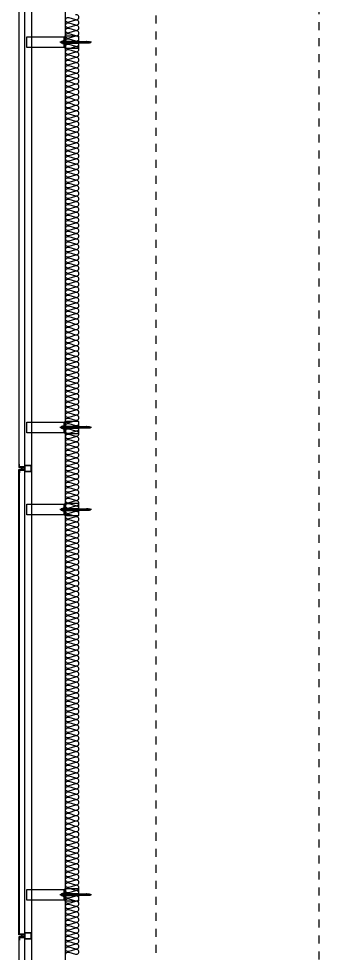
# Model space of a CAD drawing. Header units: millimetres. Extents: x -1320 to 172218, y -4077 to 50350.
# Drawn here: x 118350 to 120600, y 25119 to 32119 of the extents above; entities that cross this region are included whole.
import ezdxf

# ---------------------------------------------------------------- set-up
doc = ezdxf.new("R2010")
doc.units = ezdxf.units.MM
doc.header["$LTSCALE"] = 60
doc.linetypes.add('HIDDEN', pattern=[2, 1, -1])
for name, color, linetype in [('A-CORE-ELEV', 5, 'Continuous'), ('A-ETC-8', 8, 'Continuous'), ('A-FIN', 6, 'Continuous'), ('INSUL', 8, 'Continuous'), ('ISL', 251, 'Continuous')]:
    doc.layers.add(name, color=color, linetype=linetype)

# ---------------------------------------------------------------- blocks, each defined once
blk = doc.blocks.new('A$C632c858f')
at = {"layer": 'A-ETC-8'}
blk.add_arc((-2.8, 0), 24, 341.82483, 18.17517, dxfattribs=at)
blk.add_ellipse((34, 0), major_axis=(7.59, 0), ratio=0.987937, dxfattribs=at)
blk = doc.blocks.new('A$Cae507117')
at = {"layer": 'A-ETC-8'}
for points in [[(-50, 0), (-50, -50), (0, -50), (0, 0)], [(-46.8, -3.2), (-46.8, -46.8), (-3.2, -46.8), (-3.2, -3.2)]]:
    blk.add_lwpolyline(points, close=True, dxfattribs=at)
blk = doc.blocks.new('너트 M12')
for p, q in [((-9, 0), (9, 0)), ((-9.5, -9), (-9.5, -0.5)), ((9, -9.5), (-9, -9.5)), ((0, -8.3), (0, -1.2)), ((9.5, -0.5), (9.5, -9))]:
    blk.add_line(p, q)
for centre, start, end in [((-9, -0.5), 90, 180), ((-9, -9), 180, 270), ((9, -0.5), 0, 90), ((9, -9), 270, 0)]:
    blk.add_arc(centre, 0.5, start, end)
at = {"extrusion": (0, 0, -1)}
for centre, major_axis, ratio, start_param, end_param in [((-4.8, -0.9), (-4.75, 0.31), 0.185359, -0.024388, 3.141593), ((4.8, -0.9), (4.75, 0.31), 0.185108, 3.141593, 6.30754), ((-4.8, -8.6), (4.75, 0.31), 0.187111, 0, 3.166211), ((4.8, -8.6), (-4.75, 0.31), 0.185991, 3.117121, 6.283185)]:
    blk.add_ellipse(centre, major_axis=major_axis, ratio=ratio, start_param=start_param, end_param=end_param, dxfattribs=at)
blk = doc.blocks.new('A$C5ebcaad0')
at = {"layer": 'A-ETC-8'}
for p, q in [((-449, -225), (-214, -225)), ((-439, -220.5), (-439, -229.5)), ((-437, -219), (-437.5, -219)), ((-437.5, -231), (-437, -231)), ((-426, -220.5), (-437, -219)), ((-437, -231), (-426, -229.5)), ((-431.6, -219.7), (-431.6, -221.5)), ((-431.6, -228.5), (-431.6, -230.2)), ((-431.1, -222.3), (-429.3, -223.5)), ((-431.1, -227.7), (-429.3, -226.5)), ((-415.6, -218.7), (-430.6, -218.7)), ((-430.6, -231.2), (-415.6, -231.2)), ((-421.1, -224), (-427.7, -224)), ((-421.1, -226), (-427.7, -226)), ((-426, -220.5), (-412, -220.5)), ((-426, -229.5), (-412, -229.5)), ((-420.6, -223.5), (-420.6, -223)), ((-420.6, -227), (-420.6, -226.5)), ((-416.6, -227), (-416.6, -223)), ((-415.6, -218.7), (-412.6, -218.7)), ((-415.6, -231.2), (-412.6, -231.2)), ((-412.6, -218.7), (-412.6, -231.2)), ((-412, -231), (-412, -219)), ((-409, -219), (-412, -219)), ((-412, -231), (-409, -231)), ((-409, -231), (-409, -219)), ((-355, -219), (-409, -219)), ((-409, -231), (-355, -231)), ((-355, -219), (-245.5, -219)), ((-245.5, -231), (-355, -231)), ((-234.2, -229.5), (-224, -229.5)), ((-234, -219), (-225.5, -219)), ((-234, -220.5), (-224, -220.5)), ((-234, -231), (-225.5, -231)), ((-225.5, -231), (-225.5, -219)), ((-224, -220.5), (-225.5, -219)), ((-224, -229.5), (-225.5, -231)), ((-224, -229.5), (-224, -220.5))]:
    blk.add_line(p, q, dxfattribs=at)
for points in [[(-255, -180.5), (-255, -269.5), (-355, -269.5), (-355, -180.5)], [(33.5, -185), (-251.5, -185), (-251.5, -265), (33.5, -265)], [(-251.5, -265), (-245.5, -265), (-245.5, -185), (-251.5, -185)], [(-245.5, -210), (-245.5, -240), (-243.5, -240), (-243.5, -210)]]:
    blk.add_lwpolyline(points, close=True, dxfattribs=at)
blk.add_lwpolyline([(-251.5, -177.5), (-251.5, -272.5, -0.414214), (-252.5, -273.5), (-255, -273.5), (-255, -176.5), (-252.5, -176.5, -0.414214)], format="xyb", close=True, dxfattribs=at)
for centre, radius, start, end in [((-437.5, -220.5), 1.5, 90, 180), ((-437.5, -229.5), 1.5, 180, 270), ((-430.6, -219.7), 1, 90, 180), ((-430.6, -221.5), 1, 180, 236.30993), ((-430.6, -228.5), 1, 123.69007, 180), ((-430.6, -230.2), 1, 180, 270), ((-427.7, -221), 3, 236.30993, 270), ((-427.7, -229), 3, 90, 123.69007), ((-421.1, -223.5), 0.5, 270, 0), ((-421.1, -226.5), 0.5, 0, 90), ((-418.6, -223), 2, 90, 180), ((-418.6, -227), 2, 180, 270), ((-418.6, -223), 2, 0, 90), ((-418.6, -227), 2, 270, 0)]:
    blk.add_arc(centre, radius, start, end, dxfattribs=at)
at = {"layer": 'A-ETC-8', "xscale": -1, "rotation": 90}
blk.add_blockref('너트 M12', (-243.5, -225), dxfattribs=at)

msp = doc.modelspace()

# ---------------------------------------------------------------- linework, layer by layer
at = {"layer": 'A-CORE-ELEV', "color": 4, "linetype": 'HIDDEN'}
for p, q in [((119379.2, 13602.7, 0), (119379.2, 44583.7)), ((120599.8, 17392.4, 0), (120599.8, 43914.6, 0))]:
    msp.add_line(p, q, dxfattribs=at)
at = {"layer": 'A-ETC-8'}
for p, q in [((118395, 680), (118395, 47070, 0)), ((118445, 47070, 0), (118445, 680))]:
    msp.add_line(p, q, dxfattribs=at)
at = {"layer": 'A-ETC-8', "elevation": 0}
for points in [[(118358, 28761.5), (118393, 28761.5), (118393, 28750.5), (118395, 28750.5), (118395, 28763.5), (118359.7, 28763.5, 0.226541), (118356, 28767.2), (118356, 28781.9), (118354, 28781.9), (118354, 28765.5, -0.414214)], [(118358, 28738.5), (118393, 28738.5), (118393, 28749.5), (118395, 28749.5), (118395, 28736.5), (118359.7, 28736.5, -0.226541), (118356, 28732.8), (118356, 28718.1), (118354, 28718.1), (118354, 28734.5, 0.414214)], [(118358, 25261.5), (118393, 25261.5), (118393, 25250.5), (118395, 25250.5), (118395, 25263.5), (118359.7, 25263.5, 0.226541), (118356, 25267.2), (118356, 25281.9), (118354, 25281.9), (118354, 25265.5, -0.414214)], [(118358, 25238.5), (118393, 25238.5), (118393, 25249.5), (118395, 25249.5), (118395, 25236.5), (118359.7, 25236.5, -0.226541), (118356, 25232.8), (118356, 25218.1), (118354, 25218.1), (118354, 25234.5, 0.414214)]]:
    msp.add_lwpolyline(points, format="xyb", close=True, dxfattribs=at)
at = {"layer": 'A-FIN', "elevation": 0}
for points in [[(118391, 32238.5), (118391, 32242.5), (118350, 32242.5), (118350, 28757.5), (118391, 28757.5), (118391, 28761.5), (118354, 28761.5), (118354, 32238.5), (118391, 32238.5)], [(118391, 25261.5), (118391, 25257.5), (118350, 25257.5), (118350, 28742.5), (118391, 28742.5), (118391, 28738.5), (118354, 28738.5), (118354, 25261.5), (118391, 25261.5)], [(118391, 25238.5), (118391, 25242.5), (118350, 25242.5), (118350, 21507.5), (118391, 21507.5), (118391, 21511.5), (118354, 21511.5), (118354, 25238.5), (118391, 25238.5)]]:
    msp.add_lwpolyline(points, close=True, dxfattribs=at)
at = {"layer": 'INSUL'}
msp.add_line((118700, -1850, 0), (118700, 47000, 0), dxfattribs=at)
at = {"layer": 'ISL', "elevation": 0}
msp.add_lwpolyline([(118700, 25110, -0.509267), (118724.2, 25127.7), (118775.8, 25112.4, 1.372593), (118775.8, 25147.7), (118724.2, 25132.4, -0.509267), (118700, 25150, -0.509267), (118724.2, 25167.7), (118775.8, 25152.4, 1.372593), (118775.8, 25187.7), (118724.2, 25172.4, -0.509267), (118700, 25190, -0.509267), (118724.2, 25207.7), (118775.8, 25192.4, 1.372593), (118775.8, 25227.7), (118724.2, 25212.4, -0.509267), (118700, 25230, -0.509267), (118724.2, 25247.7), (118775.8, 25232.4, 1.372593), (118775.8, 25267.7), (118724.2, 25252.4, -0.509267), (118700, 25270, -0.509267), (118724.2, 25287.7), (118775.8, 25272.4, 1.372593), (118775.8, 25307.7), (118724.2, 25292.4, -0.509267), (118700, 25310, -0.509267), (118724.2, 25327.7), (118775.8, 25312.4, 1.372593), (118775.8, 25347.7), (118724.2, 25332.4, -0.509267), (118700, 25350, -0.509267), (118724.2, 25367.7), (118775.8, 25352.4, 1.372593), (118775.8, 25387.7), (118724.2, 25372.4, -0.509267), (118700, 25390, -0.509267), (118724.2, 25407.7), (118775.8, 25392.4, 1.372593), (118775.8, 25427.7), (118724.2, 25412.4, -0.509267), (118700, 25430, -0.509267), (118724.2, 25447.7), (118775.8, 25432.4, 1.372593), (118775.8, 25467.7), (118724.2, 25452.4, -0.509267), (118700, 25470, -0.509267), (118724.2, 25487.7), (118775.8, 25472.4, 1.372593), (118775.8, 25507.7), (118724.2, 25492.4, -0.509267), (118700, 25510, -0.509267), (118724.2, 25527.7), (118775.8, 25512.4, 1.372593), (118775.8, 25547.7), (118724.2, 25532.4, -0.509267), (118700, 25550, -0.509267), (118724.2, 25567.7), (118775.8, 25552.4, 1.372593), (118775.8, 25587.7), (118724.2, 25572.4, -0.509267), (118700, 25590, -0.509267), (118724.2, 25607.7), (118775.8, 25592.4, 1.372593), (118775.8, 25627.7), (118724.2, 25612.4, -0.509267), (118700, 25630, -0.509267), (118724.2, 25647.7), (118775.8, 25632.4, 1.372593), (118775.8, 25667.7), (118724.2, 25652.4, -0.509267), (118700, 25670, -0.509267), (118724.2, 25687.7), (118775.8, 25672.4, 1.372593), (118775.8, 25707.7), (118724.2, 25692.4, -0.509267), (118700, 25710, -0.509267), (118724.2, 25727.7), (118775.8, 25712.4, 1.372593), (118775.8, 25747.7), (118724.2, 25732.4, -0.509267), (118700, 25750, -0.509267), (118724.2, 25767.7), (118775.8, 25752.4, 1.372593), (118775.8, 25787.7), (118724.2, 25772.4, -0.509267), (118700, 25790, -0.509267), (118724.2, 25807.7), (118775.8, 25792.4, 1.372593), (118775.8, 25827.7), (118724.2, 25812.4, -0.509267), (118700, 25830, -0.509267), (118724.2, 25847.7), (118775.8, 25832.4, 1.372593), (118775.8, 25867.7), (118724.2, 25852.4, -0.509267), (118700, 25870, -0.509267), (118724.2, 25887.7), (118775.8, 25872.4, 1.372593), (118775.8, 25907.7), (118724.2, 25892.4, -0.509267), (118700, 25910, -0.509267), (118724.2, 25927.7), (118775.8, 25912.4, 1.372593), (118775.8, 25947.7), (118724.2, 25932.4, -0.509267), (118700, 25950, -0.509267), (118724.2, 25967.7), (118775.8, 25952.4, 1.372593), (118775.8, 25987.7), (118724.2, 25972.4, -0.509267), (118700, 25990, -0.509267), (118724.2, 26007.7), (118775.8, 25992.4, 1.372593), (118775.8, 26027.7), (118724.2, 26012.4, -0.509267), (118700, 26030, -0.509267), (118724.2, 26047.7), (118775.8, 26032.4, 1.372593), (118775.8, 26067.7), (118724.2, 26052.4, -0.509267), (118700, 26070, -0.509267), (118724.2, 26087.7), (118775.8, 26072.4, 1.372593), (118775.8, 26107.7), (118724.2, 26092.4, -0.509267), (118700, 26110, -0.509267), (118724.2, 26127.7), (118775.8, 26112.4, 1.372593), (118775.8, 26147.7), (118724.2, 26132.4, -0.509267), (118700, 26150, -0.509267), (118724.2, 26167.7), (118775.8, 26152.4, 1.372593), (118775.8, 26187.7), (118724.2, 26172.4, -0.509267), (118700, 26190, -0.509267), (118724.2, 26207.7), (118775.8, 26192.4, 1.372593), (118775.8, 26227.7), (118724.2, 26212.4, -0.509267), (118700, 26230, -0.509267), (118724.2, 26247.7), (118775.8, 26232.4, 1.372593), (118775.8, 26267.7), (118724.2, 26252.4, -0.509267), (118700, 26270, -0.509267), (118724.2, 26287.7), (118775.8, 26272.4, 1.372593), (118775.8, 26307.7), (118724.2, 26292.4, -0.509267), (118700, 26310, -0.509267), (118724.2, 26327.7), (118775.8, 26312.4, 1.372593), (118775.8, 26347.7), (118724.2, 26332.4, -0.509267), (118700, 26350, -0.509267), (118724.2, 26367.7), (118775.8, 26352.4, 1.372593), (118775.8, 26387.7), (118724.2, 26372.4, -0.509267), (118700, 26390, -0.509267), (118724.2, 26407.7), (118775.8, 26392.4, 1.372593), (118775.8, 26427.7), (118724.2, 26412.4, -0.509267), (118700, 26430, -0.509267), (118724.2, 26447.7), (118775.8, 26432.4, 1.372593), (118775.8, 26467.7), (118724.2, 26452.4, -0.509267), (118700, 26470, -0.509267), (118724.2, 26487.7), (118775.8, 26472.4, 1.372593), (118775.8, 26507.7), (118724.2, 26492.4, -0.509267), (118700, 26510, -0.509267), (118724.2, 26527.7), (118775.8, 26512.4, 1.372593), (118775.8, 26547.7), (118724.2, 26532.4, -0.509267), (118700, 26550, -0.509267), (118724.2, 26567.7), (118775.8, 26552.4, 1.372593), (118775.8, 26587.7), (118724.2, 26572.4, -0.509267), (118700, 26590, -0.509267), (118724.2, 26607.7), (118775.8, 26592.4, 1.372593), (118775.8, 26627.7), (118724.2, 26612.4, -0.509267), (118700, 26630, -0.509267), (118724.2, 26647.7), (118775.8, 26632.4, 1.372593), (118775.8, 26667.7), (118724.2, 26652.4, -0.509267), (118700, 26670, -0.509267), (118724.2, 26687.7), (118775.8, 26672.4, 1.372593), (118775.8, 26707.7), (118724.2, 26692.4, -0.509267), (118700, 26710, -0.509267), (118724.2, 26727.7), (118775.8, 26712.4, 1.372593), (118775.8, 26747.7), (118724.2, 26732.4, -0.509267), (118700, 26750, -0.509267), (118724.2, 26767.7), (118775.8, 26752.4, 1.372593), (118775.8, 26787.7), (118724.2, 26772.4, -0.509267), (118700, 26790, -0.509267), (118724.2, 26807.7), (118775.8, 26792.4, 1.372593), (118775.8, 26827.7), (118724.2, 26812.4, -0.509267), (118700, 26830, -0.509267), (118724.2, 26847.7), (118775.8, 26832.4, 1.372593), (118775.8, 26867.7), (118724.2, 26852.4, -0.509267), (118700, 26870, -0.509267), (118724.2, 26887.7), (118775.8, 26872.4, 1.372593), (118775.8, 26907.7), (118724.2, 26892.4, -0.509267), (118700, 26910, -0.509267), (118724.2, 26927.7), (118775.8, 26912.4, 1.372593), (118775.8, 26947.7), (118724.2, 26932.4, -0.509267), (118700, 26950, -0.509267), (118724.2, 26967.7), (118775.8, 26952.4, 1.372593), (118775.8, 26987.7), (118724.2, 26972.4, -0.509267), (118700, 26990, -0.509267), (118724.2, 27007.7), (118775.8, 26992.4, 1.372593), (118775.8, 27027.7), (118724.2, 27012.4, -0.509267), (118700, 27030, -0.509267), (118724.2, 27047.7), (118775.8, 27032.4, 1.372593), (118775.8, 27067.7), (118724.2, 27052.4, -0.509267), (118700, 27070, -0.509267), (118724.2, 27087.7), (118775.8, 27072.4, 1.372593), (118775.8, 27107.7), (118724.2, 27092.4, -0.509267), (118700, 27110, -0.509267), (118724.2, 27127.7), (118775.8, 27112.4, 1.372593), (118775.8, 27147.7), (118724.2, 27132.4, -0.509267), (118700, 27150, -0.509267), (118724.2, 27167.7), (118775.8, 27152.4, 1.372593), (118775.8, 27187.7), (118724.2, 27172.4, -0.509267), (118700, 27190, -0.509267), (118724.2, 27207.7), (118775.8, 27192.4, 1.372593), (118775.8, 27227.7), (118724.2, 27212.4, -0.509267), (118700, 27230, -0.509267), (118724.2, 27247.7), (118775.8, 27232.4, 1.372593), (118775.8, 27267.7), (118724.2, 27252.4, -0.509267), (118700, 27270, -0.509267), (118724.2, 27287.7), (118775.8, 27272.4, 1.372593), (118775.8, 27307.7), (118724.2, 27292.4, -0.509267), (118700, 27310, -0.509267), (118724.2, 27327.7), (118775.8, 27312.4, 1.372593), (118775.8, 27347.7), (118724.2, 27332.4, -0.509267), (118700, 27350, -0.509267), (118724.2, 27367.7), (118775.8, 27352.4, 1.372593), (118775.8, 27387.7), (118724.2, 27372.4, -0.509267), (118700, 27390, -0.509267), (118724.2, 27407.7), (118775.8, 27392.4, 1.372593), (118775.8, 27427.7), (118724.2, 27412.4, -0.509267), (118700, 27430, -0.509267), (118724.2, 27447.7), (118775.8, 27432.4, 1.372593), (118775.8, 27467.7), (118724.2, 27452.4, -0.509267), (118700, 27470, -0.509267), (118724.2, 27487.7), (118775.8, 27472.4, 1.372593), (118775.8, 27507.7), (118724.2, 27492.4, -0.509267), (118700, 27510, -0.509267), (118724.2, 27527.7), (118775.8, 27512.4, 1.372593), (118775.8, 27547.7), (118724.2, 27532.4, -0.509267), (118700, 27550, -0.509267), (118724.2, 27567.7), (118775.8, 27552.4, 1.372593), (118775.8, 27587.7), (118724.2, 27572.4, -0.509267), (118700, 27590, -0.509267), (118724.2, 27607.7), (118775.8, 27592.4, 1.372593), (118775.8, 27627.7), (118724.2, 27612.4, -0.509267), (118700, 27630, -0.509267), (118724.2, 27647.7), (118775.8, 27632.4, 1.372593), (118775.8, 27667.7), (118724.2, 27652.4, -0.509267), (118700, 27670, -0.509267), (118724.2, 27687.7), (118775.8, 27672.4, 1.372593), (118775.8, 27707.7), (118724.2, 27692.4, -0.509267), (118700, 27710, -0.509267), (118724.2, 27727.7), (118775.8, 27712.4, 1.372593), (118775.8, 27747.7), (118724.2, 27732.4, -0.509267), (118700, 27750, -0.509267), (118724.2, 27767.7), (118775.8, 27752.4, 1.372593), (118775.8, 27787.7), (118724.2, 27772.4, -0.509267), (118700, 27790, -0.509267), (118724.2, 27807.7), (118775.8, 27792.4, 1.372593), (118775.8, 27827.7), (118724.2, 27812.4, -0.509267), (118700, 27830, -0.509267), (118724.2, 27847.7), (118775.8, 27832.4, 1.372593), (118775.8, 27867.7), (118724.2, 27852.4, -0.509267), (118700, 27870, -0.509267), (118724.2, 27887.7), (118775.8, 27872.4, 1.372593), (118775.8, 27907.7), (118724.2, 27892.4, -0.509267), (118700, 27910, -0.509267), (118724.2, 27927.7), (118775.8, 27912.4, 1.372593), (118775.8, 27947.7), (118724.2, 27932.4, -0.509267), (118700, 27950, -0.509267), (118724.2, 27967.7), (118775.8, 27952.4, 1.372593), (118775.8, 27987.7), (118724.2, 27972.4, -0.509267), (118700, 27990, -0.509267), (118724.2, 28007.7), (118775.8, 27992.4, 1.372593), (118775.8, 28027.7), (118724.2, 28012.4, -0.509267), (118700, 28030, -0.509267), (118724.2, 28047.7), (118775.8, 28032.4, 1.372593), (118775.8, 28067.7), (118724.2, 28052.4, -0.509267), (118700, 28070, -0.509267), (118724.2, 28087.7), (118775.8, 28072.4, 1.372593), (118775.8, 28107.7), (118724.2, 28092.4, -0.509267), (118700, 28110, -0.509267), (118724.2, 28127.7), (118775.8, 28112.4, 1.372593), (118775.8, 28147.7), (118724.2, 28132.4, -0.509267), (118700, 28150, -0.509267), (118724.2, 28167.7), (118775.8, 28152.4, 1.372593), (118775.8, 28187.7), (118724.2, 28172.4, -0.509267), (118700, 28190, -0.509267), (118724.2, 28207.7), (118775.8, 28192.4, 1.372593), (118775.8, 28227.7), (118724.2, 28212.4, -0.509267), (118700, 28230, -0.509267), (118724.2, 28247.7), (118775.8, 28232.4, 1.372593), (118775.8, 28267.7), (118724.2, 28252.4, -0.509267), (118700, 28270, -0.509267), (118724.2, 28287.7), (118775.8, 28272.4, 1.372593), (118775.8, 28307.7), (118724.2, 28292.4, -0.509267), (118700, 28310, -0.509267), (118724.2, 28327.7), (118775.8, 28312.4, 1.372593), (118775.8, 28347.7), (118724.2, 28332.4, -0.509267), (118700, 28350, -0.509267), (118724.2, 28367.7), (118775.8, 28352.4, 1.372593), (118775.8, 28387.7), (118724.2, 28372.4, -0.509267), (118700, 28390, -0.509267), (118724.2, 28407.7), (118775.8, 28392.4, 1.372593), (118775.8, 28427.7), (118724.2, 28412.4, -0.509267), (118700, 28430, -0.509267), (118724.2, 28447.7), (118775.8, 28432.4, 1.372593), (118775.8, 28467.7), (118724.2, 28452.4, -0.509267), (118700, 28470, -0.509267), (118724.2, 28487.7), (118775.8, 28472.4, 1.372593), (118775.8, 28507.7), (118724.2, 28492.4, -0.509267), (118700, 28510, -0.509267), (118724.2, 28527.7), (118775.8, 28512.4, 1.372593), (118775.8, 28547.7), (118724.2, 28532.4, -0.509267), (118700, 28550, -0.509267), (118724.2, 28567.7), (118775.8, 28552.4, 1.372593), (118775.8, 28587.7), (118724.2, 28572.4, -0.509267), (118700, 28590, -0.509267), (118724.2, 28607.7), (118775.8, 28592.4, 1.372593), (118775.8, 28627.7), (118724.2, 28612.4, -0.509267), (118700, 28630, -0.509267), (118724.2, 28647.7), (118775.8, 28632.4, 1.372593), (118775.8, 28667.7), (118724.2, 28652.4, -0.509267), (118700, 28670, -0.509267), (118724.2, 28687.7), (118775.8, 28672.4, 1.372593), (118775.8, 28707.7), (118724.2, 28692.4, -0.509267), (118700, 28710, -0.509267), (118724.2, 28727.7), (118775.8, 28712.4, 1.372593), (118775.8, 28747.7), (118724.2, 28732.4, -0.509267), (118700, 28750, -0.509267), (118724.2, 28767.7), (118775.8, 28752.4, 1.372593), (118775.8, 28787.7), (118724.2, 28772.4, -0.509267), (118700, 28790, -0.509267), (118724.2, 28807.7), (118775.8, 28792.4, 1.372593), (118775.8, 28827.7), (118724.2, 28812.4, -0.509267), (118700, 28830, -0.509267), (118724.2, 28847.7), (118775.8, 28832.4, 1.372593), (118775.8, 28867.7), (118724.2, 28852.4, -0.509267), (118700, 28870, -0.509267), (118724.2, 28887.7), (118775.8, 28872.4, 1.372593), (118775.8, 28907.7), (118724.2, 28892.4, -0.509267), (118700, 28910, -0.509267), (118724.2, 28927.7), (118775.8, 28912.4, 1.372593), (118775.8, 28947.7), (118724.2, 28932.4, -0.509267), (118700, 28950, -0.509267), (118724.2, 28967.7), (118775.8, 28952.4, 1.372593), (118775.8, 28987.7), (118724.2, 28972.4, -0.509267), (118700, 28990, -0.509267), (118724.2, 29007.7), (118775.8, 28992.4, 1.372593), (118775.8, 29027.7), (118724.2, 29012.4, -0.509267), (118700, 29030, -0.509267), (118724.2, 29047.7), (118775.8, 29032.4, 1.372593), (118775.8, 29067.7), (118724.2, 29052.4, -0.509267), (118700, 29070, -0.509267), (118724.2, 29087.7), (118775.8, 29072.4, 1.372593), (118775.8, 29107.7), (118724.2, 29092.4, -0.509267), (118700, 29110, -0.509267), (118724.2, 29127.7), (118775.8, 29112.4, 1.372593), (118775.8, 29147.7), (118724.2, 29132.4, -0.509267), (118700, 29150, -0.509267), (118724.2, 29167.7), (118775.8, 29152.4, 1.372593), (118775.8, 29187.7), (118724.2, 29172.4, -0.509267), (118700, 29190, -0.509267), (118724.2, 29207.7), (118775.8, 29192.4, 1.372593), (118775.8, 29227.7), (118724.2, 29212.4, -0.509267), (118700, 29230, -0.509267), (118724.2, 29247.7), (118775.8, 29232.4, 1.372593), (118775.8, 29267.7), (118724.2, 29252.4, -0.509267), (118700, 29270, -0.509267), (118724.2, 29287.7), (118775.8, 29272.4, 1.372593), (118775.8, 29307.7), (118724.2, 29292.4, -0.509267), (118700, 29310, -0.509267), (118724.2, 29327.7), (118775.8, 29312.4, 1.372593), (118775.8, 29347.7), (118724.2, 29332.4, -0.509267), (118700, 29350, -0.509267), (118724.2, 29367.7), (118775.8, 29352.4, 1.372593), (118775.8, 29387.7), (118724.2, 29372.4, -0.509267), (118700, 29390, -0.509267), (118724.2, 29407.7), (118775.8, 29392.4, 1.372593), (118775.8, 29427.7), (118724.2, 29412.4, -0.509267), (118700, 29430, -0.509267), (118724.2, 29447.7), (118775.8, 29432.4, 1.372593), (118775.8, 29467.7), (118724.2, 29452.4, -0.509267), (118700, 29470, -0.509267), (118724.2, 29487.7), (118775.8, 29472.4, 1.372593), (118775.8, 29507.7), (118724.2, 29492.4, -0.509267), (118700, 29510, -0.509267), (118724.2, 29527.7), (118775.8, 29512.4, 1.372593), (118775.8, 29547.7), (118724.2, 29532.4, -0.509267), (118700, 29550, -0.509267), (118724.2, 29567.7), (118775.8, 29552.4, 1.372593), (118775.8, 29587.7), (118724.2, 29572.4, -0.509267), (118700, 29590, -0.509267), (118724.2, 29607.7), (118775.8, 29592.4, 1.372593), (118775.8, 29627.7), (118724.2, 29612.4, -0.509267), (118700, 29630, -0.509267), (118724.2, 29647.7), (118775.8, 29632.4, 1.372593), (118775.8, 29667.7), (118724.2, 29652.4, -0.509267), (118700, 29670, -0.509267), (118724.2, 29687.7), (118775.8, 29672.4, 1.372593), (118775.8, 29707.7), (118724.2, 29692.4, -0.509267), (118700, 29710, -0.509267), (118724.2, 29727.7), (118775.8, 29712.4, 1.372593), (118775.8, 29747.7), (118724.2, 29732.4, -0.509267), (118700, 29750, -0.509267), (118724.2, 29767.7), (118775.8, 29752.4, 1.372593), (118775.8, 29787.7), (118724.2, 29772.4, -0.509267), (118700, 29790, -0.509267), (118724.2, 29807.7), (118775.8, 29792.4, 1.372593), (118775.8, 29827.7), (118724.2, 29812.4, -0.509267), (118700, 29830, -0.509267), (118724.2, 29847.7), (118775.8, 29832.4, 1.372593), (118775.8, 29867.7), (118724.2, 29852.4, -0.509267), (118700, 29870, -0.509267), (118724.2, 29887.7), (118775.8, 29872.4, 1.372593), (118775.8, 29907.7), (118724.2, 29892.4, -0.509267), (118700, 29910, -0.509267), (118724.2, 29927.7), (118775.8, 29912.4, 1.372593), (118775.8, 29947.7), (118724.2, 29932.4, -0.509267), (118700, 29950, -0.509267), (118724.2, 29967.7), (118775.8, 29952.4, 1.372593), (118775.8, 29987.7), (118724.2, 29972.4, -0.509267), (118700, 29990, -0.509267), (118724.2, 30007.7), (118775.8, 29992.4, 1.372593), (118775.8, 30027.7), (118724.2, 30012.4, -0.509267), (118700, 30030, -0.509267), (118724.2, 30047.7), (118775.8, 30032.4, 1.372593), (118775.8, 30067.7), (118724.2, 30052.4, -0.509267), (118700, 30070, -0.509267), (118724.2, 30087.7), (118775.8, 30072.4, 1.372593), (118775.8, 30107.7), (118724.2, 30092.4, -0.509267), (118700, 30110, -0.509267), (118724.2, 30127.7), (118775.8, 30112.4, 1.372593), (118775.8, 30147.7), (118724.2, 30132.4, -0.509267), (118700, 30150, -0.509267), (118724.2, 30167.7), (118775.8, 30152.4, 1.372593), (118775.8, 30187.7), (118724.2, 30172.4, -0.509267), (118700, 30190, -0.509267), (118724.2, 30207.7), (118775.8, 30192.4, 1.372593), (118775.8, 30227.7), (118724.2, 30212.4, -0.509267), (118700, 30230, -0.509267), (118724.2, 30247.7), (118775.8, 30232.4, 1.372593), (118775.8, 30267.7), (118724.2, 30252.4, -0.509267), (118700, 30270, -0.509267), (118724.2, 30287.7), (118775.8, 30272.4, 1.372593), (118775.8, 30307.7), (118724.2, 30292.4, -0.509267), (118700, 30310, -0.509267), (118724.2, 30327.7), (118775.8, 30312.4, 1.372593), (118775.8, 30347.7), (118724.2, 30332.4, -0.509267), (118700, 30350, -0.509267), (118724.2, 30367.7), (118775.8, 30352.4, 1.372593), (118775.8, 30387.7), (118724.2, 30372.4, -0.509267), (118700, 30390, -0.509267), (118724.2, 30407.7), (118775.8, 30392.4, 1.372593), (118775.8, 30427.7), (118724.2, 30412.4, -0.509267), (118700, 30430, -0.509267), (118724.2, 30447.7), (118775.8, 30432.4, 1.372593), (118775.8, 30467.7), (118724.2, 30452.4, -0.509267), (118700, 30470, -0.509267), (118724.2, 30487.7), (118775.8, 30472.4, 1.372593), (118775.8, 30507.7), (118724.2, 30492.4, -0.509267), (118700, 30510, -0.509267), (118724.2, 30527.7), (118775.8, 30512.4, 1.372593), (118775.8, 30547.7), (118724.2, 30532.4, -0.509267), (118700, 30550, -0.509267), (118724.2, 30567.7), (118775.8, 30552.4, 1.372593), (118775.8, 30587.7), (118724.2, 30572.4, -0.509267), (118700, 30590, -0.509267), (118724.2, 30607.7), (118775.8, 30592.4, 1.372593), (118775.8, 30627.7), (118724.2, 30612.4, -0.509267), (118700, 30630, -0.509267), (118724.2, 30647.7), (118775.8, 30632.4, 1.372593), (118775.8, 30667.7), (118724.2, 30652.4, -0.509267), (118700, 30670, -0.509267), (118724.2, 30687.7), (118775.8, 30672.4, 1.372593), (118775.8, 30707.7), (118724.2, 30692.4, -0.509267), (118700, 30710, -0.509267), (118724.2, 30727.7), (118775.8, 30712.4, 1.372593), (118775.8, 30747.7), (118724.2, 30732.4, -0.509267), (118700, 30750, -0.509267), (118724.2, 30767.7), (118775.8, 30752.4, 1.372593), (118775.8, 30787.7), (118724.2, 30772.4, -0.509267), (118700, 30790, -0.509267), (118724.2, 30807.7), (118775.8, 30792.4, 1.372593), (118775.8, 30827.7), (118724.2, 30812.4, -0.509267), (118700, 30830, -0.509267), (118724.2, 30847.7), (118775.8, 30832.4, 1.372593), (118775.8, 30867.7), (118724.2, 30852.4, -0.509267), (118700, 30870, -0.509267), (118724.2, 30887.7), (118775.8, 30872.4, 1.372593), (118775.8, 30907.7), (118724.2, 30892.4, -0.509267), (118700, 30910, -0.509267), (118724.2, 30927.7), (118775.8, 30912.4, 1.372593), (118775.8, 30947.7), (118724.2, 30932.4, -0.509267), (118700, 30950, -0.509267), (118724.2, 30967.7), (118775.8, 30952.4, 1.372593), (118775.8, 30987.7), (118724.2, 30972.4, -0.509267), (118700, 30990, -0.509267), (118724.2, 31007.7), (118775.8, 30992.4, 1.372593), (118775.8, 31027.7), (118724.2, 31012.4, -0.509267), (118700, 31030, -0.509267), (118724.2, 31047.7), (118775.8, 31032.4, 1.372593), (118775.8, 31067.7), (118724.2, 31052.4, -0.509267), (118700, 31070, -0.509267), (118724.2, 31087.7), (118775.8, 31072.4, 1.372593), (118775.8, 31107.7), (118724.2, 31092.4, -0.509267), (118700, 31110, -0.509267), (118724.2, 31127.7), (118775.8, 31112.4, 1.372593), (118775.8, 31147.7), (118724.2, 31132.4, -0.509267), (118700, 31150, -0.509267), (118724.2, 31167.7), (118775.8, 31152.4, 1.372593), (118775.8, 31187.7), (118724.2, 31172.4, -0.509267), (118700, 31190, -0.509267), (118724.2, 31207.7), (118775.8, 31192.4, 1.372593), (118775.8, 31227.7), (118724.2, 31212.4, -0.509267), (118700, 31230, -0.509267), (118724.2, 31247.7), (118775.8, 31232.4, 1.372593), (118775.8, 31267.7), (118724.2, 31252.4, -0.509267), (118700, 31270, -0.509267), (118724.2, 31287.7), (118775.8, 31272.4, 1.372593), (118775.8, 31307.7), (118724.2, 31292.4, -0.509267), (118700, 31310, -0.509267), (118724.2, 31327.7), (118775.8, 31312.4, 1.372593), (118775.8, 31347.7), (118724.2, 31332.4, -0.509267), (118700, 31350, -0.509267), (118724.2, 31367.7), (118775.8, 31352.4, 1.372593), (118775.8, 31387.7), (118724.2, 31372.4, -0.509267), (118700, 31390, -0.509267), (118724.2, 31407.7), (118775.8, 31392.4, 1.372593), (118775.8, 31427.7), (118724.2, 31412.4, -0.509267), (118700, 31430, -0.509267), (118724.2, 31447.7), (118775.8, 31432.4, 1.372593), (118775.8, 31467.7), (118724.2, 31452.4, -0.509267), (118700, 31470, -0.509267), (118724.2, 31487.7), (118775.8, 31472.4, 1.372593), (118775.8, 31507.7), (118724.2, 31492.4, -0.509267), (118700, 31510, -0.509267), (118724.2, 31527.7), (118775.8, 31512.4, 1.372593), (118775.8, 31547.7), (118724.2, 31532.4, -0.509267), (118700, 31550, -0.509267), (118724.2, 31567.7), (118775.8, 31552.4, 1.372593), (118775.8, 31587.7), (118724.2, 31572.4, -0.509267), (118700, 31590, -0.509267), (118724.2, 31607.7), (118775.8, 31592.4, 1.372593), (118775.8, 31627.7), (118724.2, 31612.4, -0.509267), (118700, 31630, -0.509267), (118724.2, 31647.7), (118775.8, 31632.4, 1.372593), (118775.8, 31667.7), (118724.2, 31652.4, -0.509267), (118700, 31670, -0.509267), (118724.2, 31687.7), (118775.8, 31672.4, 1.372593), (118775.8, 31707.7), (118724.2, 31692.4, -0.509267), (118700, 31710, -0.509267), (118724.2, 31727.7), (118775.8, 31712.4, 1.372593), (118775.8, 31747.7), (118724.2, 31732.4, -0.509267), (118700, 31750, -0.509267), (118724.2, 31767.7), (118775.8, 31752.4, 1.372593), (118775.8, 31787.7), (118724.2, 31772.4, -0.509267), (118700, 31790, -0.509267), (118724.2, 31807.7), (118775.8, 31792.4, 1.372593), (118775.8, 31827.7), (118724.2, 31812.4, -0.509267), (118700, 31830, -0.509267), (118724.2, 31847.7), (118775.8, 31832.4, 1.372593), (118775.8, 31867.7), (118724.2, 31852.4, -0.509267), (118700, 31870, -0.509267), (118724.2, 31887.7), (118775.8, 31872.4, 1.372593), (118775.8, 31907.7), (118724.2, 31892.4, -0.509267), (118700, 31910, -0.509267), (118724.2, 31927.7), (118775.8, 31912.4, 1.372593), (118775.8, 31947.7), (118724.2, 31932.4, -0.509267), (118700, 31950, -0.509267), (118724.2, 31967.7), (118775.8, 31952.4, 1.372593), (118775.8, 31987.7), (118724.2, 31972.4, -0.509267), (118700, 31990, -0.509267), (118724.2, 32007.7), (118775.8, 31992.4, 1.372593), (118775.8, 32027.7), (118724.2, 32012.4, -0.509267), (118700, 32030, -0.509267), (118724.2, 32047.7), (118775.8, 32032.4, 1.372593), (118775.8, 32067.7), (118724.2, 32052.4, -0.509267), (118700, 32070, -0.509267), (118724.2, 32087.7), (118775.8, 32072.4, 1.372593), (118775.8, 32107.7), (118724.2, 32092.4, -0.509267), (118700, 32110, -0.509267), (118724.2, 32127.7), (118775.8, 32112.4, 1.372593), (118775.8, 32147.7)], format="xyb", dxfattribs=at)

# ---------------------------------------------------------------- block references
at = {"layer": 'A-ETC-8', "xscale": -1}
for p in [(118445, 32167.5), (118445, 29282.5), (118445, 28667.5), (118445, 25782.5)]:
    msp.add_blockref('A$C5ebcaad0', p, dxfattribs=at)
at = {"layer": 'A-ETC-8', "xscale": -1, "rotation": 180}
for p in [(118445, 28725), (118445, 25225)]:
    msp.add_blockref('A$Cae507117', p, dxfattribs=at)
at = {"layer": 'A-ETC-8'}
for p in [(118350, 28750), (118350, 25250)]:
    msp.add_blockref('A$C632c858f', p, dxfattribs=at)

doc.saveas('drawing.dxf')
